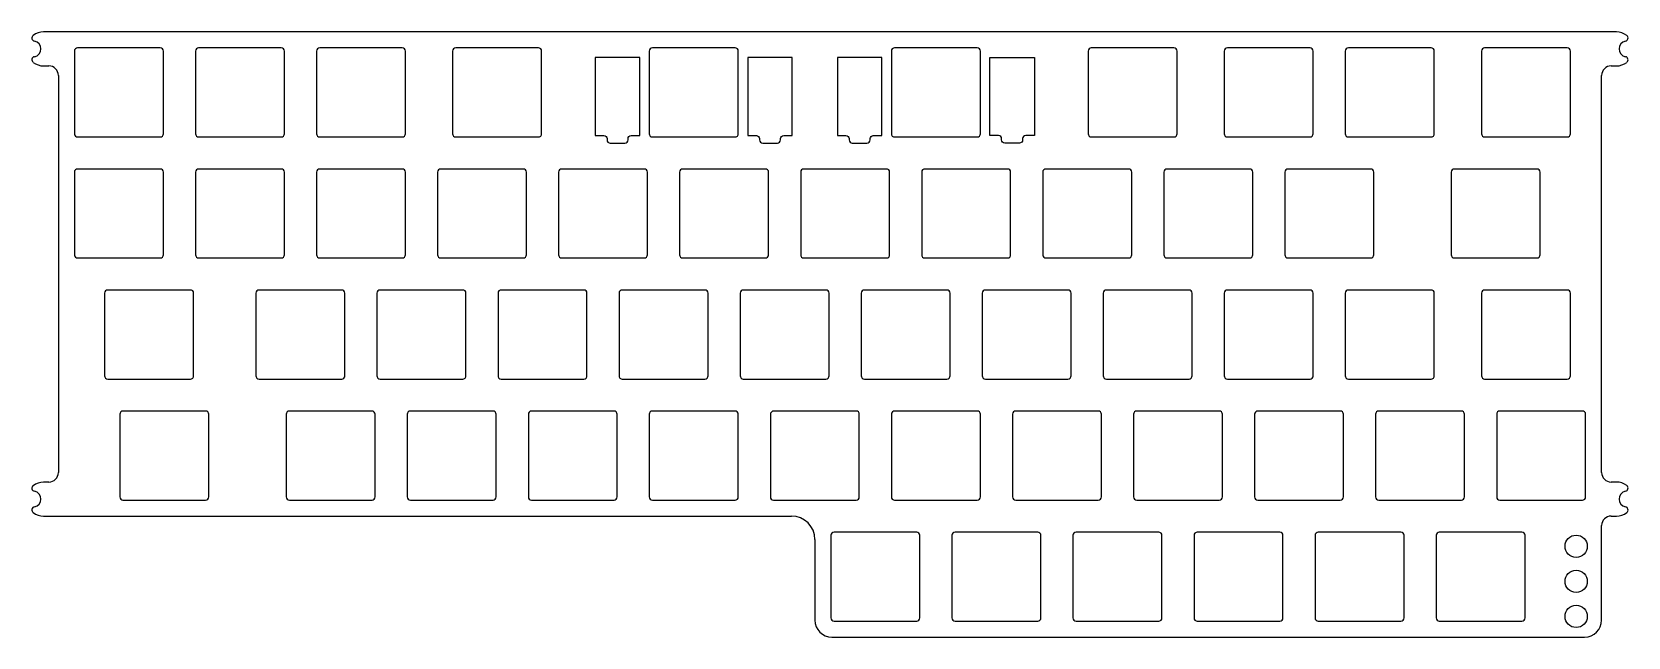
# Model space of a CAD drawing. Header units: millimetres. Extents: x -255 to -3, y -16 to 79.
import ezdxf

# ---------------------------------------------------------------- set-up
doc = ezdxf.new("R2010")
doc.units = ezdxf.units.MM
doc.layers.get('0').update_dxf_attribs({"linetype": 'CONTINUOUS'})

msp = doc.modelspace()

# ---------------------------------------------------------------- linework, layer by layer
for p, q in [((-5.18, 79.2), (-252.71, 79.2)), ((-252.71, 73.85), (-251.89, 73.85)), ((-6, 73.85), (-5.18, 73.85)), ((-250.39, 72.35), (-250.39, 9.85)), ((-7.5, 9.85), (-7.5, 72.35)), ((-251.89, 8.35), (-252.71, 8.35)), ((-5.18, 8.35), (-6, 8.35)), ((-252.71, 3), (-135, 3)), ((-6, 3), (-5.18, 3)), ((-7.5, -13.38), (-7.5, 1.5)), ((-131.32, -0.68), (-131.32, -13.38)), ((-128.65, -16.05), (-10.18, -16.05))]:
    msp.add_line(p, q)
for points in [[(-247.36, 62.67), (-234.36, 62.67, 0.414214), (-233.86, 63.17), (-233.86, 76.17, 0.414214), (-234.36, 76.67), (-247.36, 76.67, 0.414214), (-247.86, 76.17), (-247.86, 63.17, 0.414214)], [(-228.31, 62.67), (-215.31, 62.67, 0.414214), (-214.81, 63.17), (-214.81, 76.17, 0.414214), (-215.31, 76.67), (-228.31, 76.67, 0.414214), (-228.81, 76.17), (-228.81, 63.17, 0.414214)], [(-209.26, 62.67), (-196.26, 62.67, 0.414214), (-195.76, 63.17), (-195.76, 76.17, 0.414214), (-196.26, 76.67), (-209.26, 76.67, 0.414214), (-209.76, 76.17), (-209.76, 63.17, 0.414214)], [(-187.83, 62.67), (-174.83, 62.67, 0.414214), (-174.33, 63.17), (-174.33, 76.17, 0.414214), (-174.83, 76.67), (-187.83, 76.67, 0.414214), (-188.33, 76.17), (-188.33, 63.17, 0.414214)], [(-156.88, 62.67), (-143.88, 62.67, 0.414214), (-143.38, 63.17), (-143.38, 76.17, 0.414214), (-143.88, 76.67), (-156.88, 76.67, 0.414214), (-157.38, 76.17), (-157.38, 63.17, 0.414214)], [(-118.78, 62.67), (-105.78, 62.67, 0.414214), (-105.28, 63.17), (-105.28, 76.17, 0.414214), (-105.78, 76.67), (-118.78, 76.67, 0.414214), (-119.28, 76.17), (-119.28, 63.17, 0.414214)], [(-87.82, 62.67), (-74.82, 62.67, 0.414214), (-74.32, 63.17), (-74.32, 76.17, 0.414214), (-74.82, 76.67), (-87.82, 76.67, 0.414214), (-88.32, 76.17), (-88.32, 63.17, 0.414214)], [(-66.39, 62.67), (-53.39, 62.67, 0.414214), (-52.89, 63.17), (-52.89, 76.17, 0.414214), (-53.39, 76.67), (-66.39, 76.67, 0.414214), (-66.89, 76.17), (-66.89, 63.17, 0.414214)], [(-47.34, 62.67), (-34.34, 62.67, 0.414214), (-33.84, 63.17), (-33.84, 76.17, 0.414214), (-34.34, 76.67), (-47.34, 76.67, 0.414214), (-47.84, 76.17), (-47.84, 63.17, 0.414214)], [(-25.91, 62.67), (-12.91, 62.67, 0.414214), (-12.41, 63.17), (-12.41, 76.17, 0.414214), (-12.91, 76.67), (-25.91, 76.67, 0.414214), (-26.41, 76.17), (-26.41, 63.17, 0.414214)], [(-158.88, 62.9), (-158.88, 75.2), (-165.88, 75.2), (-165.88, 62.9), (-164.53, 62.9, -0.414214), (-164.03, 62.4), (-164.03, 62.2, 0.414214), (-163.53, 61.7), (-161.23, 61.7, 0.414214), (-160.73, 62.2), (-160.73, 62.4, -0.414214), (-160.23, 62.9)], [(-134.88, 62.9), (-134.88, 75.2), (-141.88, 75.2), (-141.88, 62.9), (-140.53, 62.9, -0.414214), (-140.03, 62.4), (-140.03, 62.2, 0.414214), (-139.53, 61.7), (-137.23, 61.7, 0.414214), (-136.73, 62.2), (-136.73, 62.4, -0.414214), (-136.23, 62.9)], [(-120.78, 62.9), (-120.78, 75.2), (-127.78, 75.2), (-127.78, 62.9), (-126.43, 62.9, -0.414214), (-125.93, 62.4), (-125.93, 62.2, 0.414214), (-125.43, 61.7), (-123.13, 61.7, 0.414214), (-122.63, 62.2), (-122.63, 62.4, -0.414214), (-122.13, 62.9)], [(-101.43, 61.7, -0.414214), (-101.93, 62.2), (-101.93, 62.4, 0.414214), (-102.43, 62.9), (-103.78, 62.9), (-103.78, 75.2), (-96.78, 75.2), (-96.78, 62.9), (-98.13, 62.9, 0.414214), (-98.63, 62.4), (-98.63, 62.2, -0.414214), (-99.13, 61.7)], [(-247.36, 43.62), (-234.36, 43.62, 0.414214), (-233.86, 44.13), (-233.86, 57.12, 0.414214), (-234.36, 57.62), (-247.36, 57.62, 0.414214), (-247.86, 57.12), (-247.86, 44.13, 0.414214)], [(-214.81, 44.13), (-214.81, 57.12, 0.414214), (-215.31, 57.62), (-228.31, 57.62, 0.414214), (-228.81, 57.12), (-228.81, 44.13, 0.414214), (-228.31, 43.62), (-215.31, 43.62, 0.414214)], [(-195.76, 44.13), (-195.76, 57.12, 0.414214), (-196.26, 57.62), (-209.26, 57.62, 0.414214), (-209.76, 57.12), (-209.76, 44.13, 0.414214), (-209.26, 43.62), (-196.26, 43.62, 0.414214)], [(-177.21, 57.62), (-190.21, 57.62, 0.414214), (-190.71, 57.12), (-190.71, 44.13, 0.414214), (-190.21, 43.62), (-177.21, 43.62, 0.414214), (-176.71, 44.13), (-176.71, 57.12, 0.414214)], [(-158.16, 57.62), (-171.16, 57.62, 0.414214), (-171.66, 57.12), (-171.66, 44.13, 0.414214), (-171.16, 43.62), (-158.16, 43.62, 0.414214), (-157.66, 44.13), (-157.66, 57.12, 0.414214)], [(-139.11, 57.62), (-152.11, 57.62, 0.414214), (-152.61, 57.12), (-152.61, 44.13, 0.414214), (-152.11, 43.62), (-139.11, 43.62, 0.414214), (-138.61, 44.13), (-138.61, 57.12, 0.414214)], [(-133.06, 43.62), (-120.06, 43.62, 0.414214), (-119.56, 44.13), (-119.56, 57.12, 0.414214), (-120.06, 57.62), (-133.06, 57.62, 0.414214), (-133.56, 57.12), (-133.56, 44.13, 0.414214)], [(-114.01, 43.62), (-101.01, 43.62, 0.414214), (-100.51, 44.13), (-100.51, 57.12, 0.414214), (-101.01, 57.62), (-114.01, 57.62, 0.414214), (-114.51, 57.12), (-114.51, 44.13, 0.414214)], [(-81.96, 57.62), (-94.96, 57.62, 0.414214), (-95.46, 57.12), (-95.46, 44.13, 0.414214), (-94.96, 43.62), (-81.96, 43.62, 0.414214), (-81.46, 44.13), (-81.46, 57.12, 0.414214)], [(-62.91, 57.62), (-75.91, 57.62, 0.414214), (-76.41, 57.12), (-76.41, 44.13, 0.414214), (-75.91, 43.62), (-62.91, 43.62, 0.414214), (-62.41, 44.13), (-62.41, 57.12, 0.414214)], [(-56.86, 43.62), (-43.86, 43.62, 0.414214), (-43.36, 44.13), (-43.36, 57.12, 0.414214), (-43.86, 57.62), (-56.86, 57.62, 0.414214), (-57.36, 57.12), (-57.36, 44.13, 0.414214)], [(-30.67, 43.62), (-17.67, 43.62, 0.414214), (-17.17, 44.13), (-17.17, 57.12, 0.414214), (-17.67, 57.62), (-30.67, 57.62, 0.414214), (-31.17, 57.12), (-31.17, 44.13, 0.414214)], [(-242.6, 24.57), (-229.6, 24.57, 0.414214), (-229.1, 25.08), (-229.1, 38.08, 0.414214), (-229.6, 38.57), (-242.6, 38.57, 0.414214), (-243.1, 38.08), (-243.1, 25.08, 0.414214)], [(-205.29, 25.08), (-205.29, 38.08, 0.414214), (-205.79, 38.57), (-218.79, 38.57, 0.414214), (-219.29, 38.08), (-219.29, 25.08, 0.414214), (-218.79, 24.57), (-205.79, 24.57, 0.414214)], [(-186.24, 25.08), (-186.24, 38.08, 0.414214), (-186.74, 38.57), (-199.74, 38.57, 0.414214), (-200.24, 38.08), (-200.24, 25.08, 0.414214), (-199.74, 24.57), (-186.74, 24.57, 0.414214)], [(-180.69, 24.57), (-167.69, 24.57, 0.414214), (-167.19, 25.08), (-167.19, 38.08, 0.414214), (-167.69, 38.57), (-180.69, 38.57, 0.414214), (-181.19, 38.08), (-181.19, 25.08, 0.414214)], [(-148.64, 38.57), (-161.64, 38.57, 0.414214), (-162.14, 38.08), (-162.14, 25.08, 0.414214), (-161.64, 24.57), (-148.64, 24.57, 0.414214), (-148.14, 25.08), (-148.14, 38.08, 0.414214)], [(-129.59, 38.57), (-142.59, 38.57, 0.414214), (-143.09, 38.08), (-143.09, 25.08, 0.414214), (-142.59, 24.57), (-129.59, 24.57, 0.414214), (-129.09, 25.08), (-129.09, 38.08, 0.414214)], [(-124.04, 38.08), (-124.04, 25.08, 0.414214), (-123.54, 24.57), (-110.54, 24.57, 0.414214), (-110.04, 25.08), (-110.04, 38.08, 0.414214), (-110.54, 38.57), (-123.54, 38.57, 0.414214)], [(-104.49, 24.57), (-91.49, 24.57, 0.414214), (-90.99, 25.08), (-90.99, 38.08, 0.414214), (-91.49, 38.57), (-104.49, 38.57, 0.414214), (-104.99, 38.08), (-104.99, 25.08, 0.414214)], [(-72.44, 38.57), (-85.44, 38.57, 0.414214), (-85.94, 38.08), (-85.94, 25.08, 0.414214), (-85.44, 24.57), (-72.44, 24.57, 0.414214), (-71.94, 25.08), (-71.94, 38.08, 0.414214)], [(-66.39, 24.57), (-53.39, 24.57, 0.414214), (-52.89, 25.08), (-52.89, 38.08, 0.414214), (-53.39, 38.57), (-66.39, 38.57, 0.414214), (-66.89, 38.08), (-66.89, 25.08, 0.414214)], [(-33.84, 25.08), (-33.84, 38.08, 0.414214), (-34.34, 38.57), (-47.34, 38.57, 0.414214), (-47.84, 38.08), (-47.84, 25.08, 0.414214), (-47.34, 24.57), (-34.34, 24.57, 0.414214)], [(-25.91, 24.57), (-12.91, 24.57, 0.414214), (-12.41, 25.08), (-12.41, 38.08, 0.414214), (-12.91, 38.57), (-25.91, 38.57, 0.414214), (-26.41, 38.08), (-26.41, 25.08, 0.414214)], [(-227.22, 19.52), (-240.22, 19.52, 0.414214), (-240.72, 19.03), (-240.72, 6.03, 0.414214), (-240.22, 5.52), (-227.22, 5.52, 0.414214), (-226.72, 6.03), (-226.72, 19.03, 0.414214)], [(-201.02, 19.52), (-214.03, 19.52, 0.414214), (-214.53, 19.03), (-214.53, 6.03, 0.414214), (-214.03, 5.52), (-201.02, 5.52, 0.414214), (-200.53, 6.03), (-200.53, 19.03, 0.414214)], [(-195.48, 19.03), (-195.48, 6.03, 0.414214), (-194.98, 5.52), (-181.98, 5.52, 0.414214), (-181.48, 6.03), (-181.48, 19.03, 0.414214), (-181.98, 19.52), (-194.98, 19.52, 0.414214)], [(-176.42, 19.03), (-176.42, 6.03, 0.414214), (-175.93, 5.52), (-162.93, 5.52, 0.414214), (-162.43, 6.03), (-162.43, 19.03, 0.414214), (-162.93, 19.52), (-175.93, 19.52, 0.414214)], [(-143.88, 19.52), (-156.88, 19.52, 0.414214), (-157.38, 19.03), (-157.38, 6.03, 0.414214), (-156.88, 5.52), (-143.88, 5.52, 0.414214), (-143.38, 6.03), (-143.38, 19.03, 0.414214)], [(-137.83, 5.52), (-124.83, 5.52, 0.414214), (-124.33, 6.03), (-124.33, 19.03, 0.414214), (-124.83, 19.52), (-137.83, 19.52, 0.414214), (-138.32, 19.03), (-138.32, 6.03, 0.414214)], [(-119.28, 19.03), (-119.28, 6.03, 0.414214), (-118.78, 5.52), (-105.78, 5.52, 0.414214), (-105.28, 6.03), (-105.28, 19.03, 0.414214), (-105.78, 19.52), (-118.78, 19.52, 0.414214)], [(-86.23, 6.03), (-86.23, 19.03, 0.414214), (-86.73, 19.52), (-99.72, 19.52, 0.414214), (-100.23, 19.03), (-100.23, 6.03, 0.414214), (-99.72, 5.52), (-86.73, 5.52, 0.414214)], [(-67.67, 19.52), (-80.67, 19.52, 0.414214), (-81.17, 19.03), (-81.17, 6.03, 0.414214), (-80.67, 5.52), (-67.67, 5.52, 0.414214), (-67.17, 6.03), (-67.17, 19.03, 0.414214)], [(-61.63, 5.52), (-48.63, 5.52, 0.414214), (-48.13, 6.03), (-48.13, 19.03, 0.414214), (-48.63, 19.52), (-61.63, 19.52, 0.414214), (-62.12, 19.03), (-62.12, 6.03, 0.414214)], [(-29.08, 6.03), (-29.08, 19.03, 0.414214), (-29.58, 19.52), (-42.58, 19.52, 0.414214), (-43.08, 19.03), (-43.08, 6.03, 0.414214), (-42.58, 5.52), (-29.58, 5.52, 0.414214)], [(-10.02, 6.03), (-10.02, 19.03, 0.414214), (-10.53, 19.52), (-23.52, 19.52, 0.414214), (-24.02, 19.03), (-24.02, 6.03, 0.414214), (-23.52, 5.52), (-10.53, 5.52, 0.414214)], [(-128.3, -13.53), (-115.3, -13.53, 0.414214), (-114.8, -13.03), (-114.8, -0.03, 0.414214), (-115.3, 0.47), (-128.3, 0.47, 0.414214), (-128.8, -0.03), (-128.8, -13.03, 0.414214)], [(-109.75, -0.03), (-109.75, -13.03, 0.414214), (-109.25, -13.53), (-96.25, -13.53, 0.414214), (-95.75, -13.03), (-95.75, -0.03, 0.414214), (-96.25, 0.47), (-109.25, 0.47, 0.414214)], [(-90.7, -0.03), (-90.7, -13.03, 0.414214), (-90.2, -13.53), (-77.2, -13.53, 0.414214), (-76.7, -13.03), (-76.7, -0.03, 0.414214), (-77.2, 0.47), (-90.2, 0.47, 0.414214)], [(-58.15, 0.47), (-71.15, 0.47, 0.414214), (-71.65, -0.03), (-71.65, -13.03, 0.414214), (-71.15, -13.53), (-58.15, -13.53, 0.414214), (-57.65, -13.03), (-57.65, -0.03, 0.414214)], [(-52.6, -0.03), (-52.6, -13.03, 0.414214), (-52.1, -13.53), (-39.1, -13.53, 0.414214), (-38.6, -13.03), (-38.6, -0.03, 0.414214), (-39.1, 0.47), (-52.1, 0.47, 0.414214)], [(-19.55, -13.03), (-19.55, -0.03, 0.414214), (-20.05, 0.47), (-33.05, 0.47, 0.414214), (-33.55, -0.03), (-33.55, -13.03, 0.414214), (-33.05, -13.53), (-20.05, -13.53, 0.414214)]]:
    msp.add_lwpolyline(points, format="xyb", close=True)
for centre in [(-11.51, -1.75), (-11.51, -7.28), (-11.51, -12.8)]:
    msp.add_circle(centre, 1.75)
for centre, radius, start, end in [((-254.05, 78.24), 0.5, 127.8792, 258.8119), ((-252.71, 76.52), 2.68, 90, 127.8792), ((-5.18, 76.52), 2.67, 52.1208, 90), ((-3.84, 78.24), 0.5, -78.8119, 52.1208), ((-254.39, 76.52), 1.25, -78.8119, 78.8119), ((-3.5, 76.52), 1.25, 101.1881, 258.8119), ((-254.05, 74.81), 0.5, 101.1881, 232.1208), ((-252.71, 76.52), 2.67, 232.1208, 270), ((-251.89, 72.35), 1.5, 0, 90), ((-6, 72.35), 1.5, 90, 180), ((-5.18, 76.52), 2.67, 270, 307.8792), ((-3.84, 74.81), 0.5, -52.1208, 78.8119), ((-254.05, 7.39), 0.5, 127.8792, 258.8119), ((-252.71, 5.67), 2.67, 90, 127.8792), ((-251.89, 9.85), 1.5, 270, 360), ((-6, 9.85), 1.5, 180, 270), ((-5.18, 5.67), 2.68, 52.1208, 90), ((-3.84, 7.39), 0.5, -78.8119, 52.1208), ((-254.39, 5.67), 1.25, -78.8119, 78.8119), ((-3.5, 5.67), 1.25, 101.1881, 258.8119), ((-254.05, 3.96), 0.5, 101.1881, 232.1208), ((-252.71, 5.67), 2.67, 232.1208, 270), ((-135, -0.68), 3.68, 0, 90), ((-6, 1.5), 1.5, 90, 180), ((-5.18, 5.67), 2.67, 270, 307.8792), ((-3.84, 3.96), 0.5, -52.1208, 78.8119), ((-128.65, -13.38), 2.68, 180, 270), ((-10.18, -13.38), 2.67, -90, 0)]:
    msp.add_arc(centre, radius, start, end)

doc.saveas('drawing.dxf')
